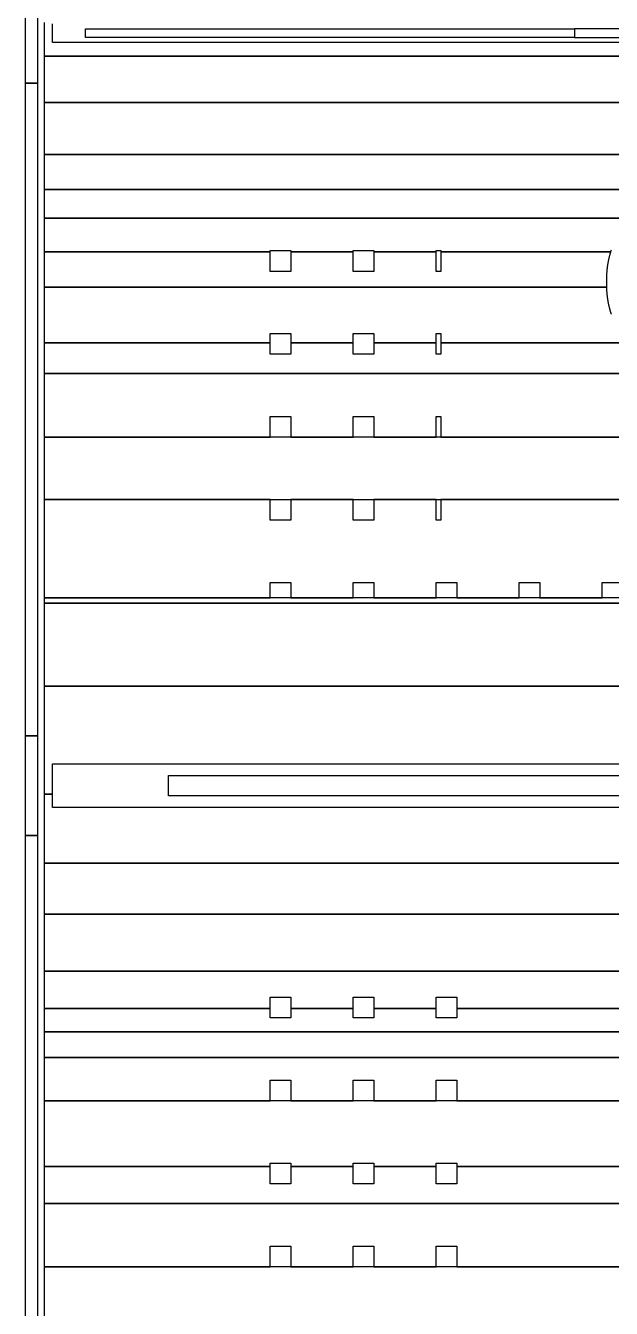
# Model space of a CAD drawing. Extents: x -3400 to 6900, y -3400 to 6900.
# Drawn here: x -2257 to -1551, y -612 to 934 of the extents above; entities that cross this region are included whole.
import ezdxf

# ---------------------------------------------------------------- set-up
doc = ezdxf.new("R2010")
doc.units = 0
doc.layers.add('XOR', color=1, linetype='CONTINUOUS')

# ---------------------------------------------------------------- blocks, each defined once
blk = doc.blocks.new('CHIP_XOR')
at = {"layer": '5'}
for points in [[(-641.459, 813.18), (-2324.91, 813.18), (-2324.91, 835.82)], [(-2334.91, 837.5), (-2334.91, 797.063), (-592.0105, 797.063)], [(-592.0105, 797.063), (-2334.91, 797.063), (-2334.91, 740.9405), (-558.358, 740.9405)], [(-558.358, 740.9405), (-2334.91, 740.9405), (-2334.91, 678.2805), (-568.4965, 678.2805)], [(-568.4965, 678.2805), (-2334.91, 678.2805), (-2334.91, 636.2675), (-632.8025, 636.2675)], [(-632.8025, 636.2675), (-2334.91, 636.2675), (-2334.91, 601.5685), (-1628.493, 601.5685)], [(-1628.493, 601.5685), (-2334.91, 601.5685), (-2334.91, 561.1435), (-2062.5, 561.1435), (-2062.5, 562.5), (-2037.5, 562.5), (-2037.5, 561.1435), (-1962.5, 561.1435), (-1962.5, 562.5), (-1937.5, 562.5), (-1937.5, 561.1435), (-1862.5, 561.1435), (-1862.5, 562.5), (-1856.7805, 562.5), (-1856.7805, 561.1435), (-1651.899, 561.1435), (-1651.805, 561.443), (-1651.6055, 562.066), (-1651.4025, 562.687), (-1651.1955, 563.3075)], [(-1651.1955, 485.6925), (-1651.4025, 486.313), (-1651.6055, 486.934), (-1651.805, 487.557), (-1652.0005, 488.181), (-1652.192, 488.806), (-1652.38, 489.432), (-1652.564, 490.0595), (-1652.744, 490.688), (-1652.9205, 491.3175), (-1653.093, 491.9485), (-1653.2615, 492.58), (-1653.4265, 493.213), (-1653.587, 493.8465), (-1653.744, 494.4815), (-1653.897, 495.117), (-1654.046, 495.7535), (-1654.1915, 496.391), (-1654.3325, 497.0295), (-1654.47, 497.6685), (-1654.6035, 498.309), (-1654.733, 498.9495), (-1654.8585, 499.5915), (-1654.98, 500.2335), (-1655.098, 500.877), (-1655.2115, 501.5205), (-1655.3215, 502.1655), (-1655.4275, 502.8105), (-1655.529, 503.4565), (-1655.627, 504.103), (-1655.721, 504.75), (-1655.811, 505.3975), (-1655.897, 506.0455), (-1655.979, 506.694), (-1656.057, 507.3435), (-1656.131, 507.993), (-1656.2015, 508.643), (-1656.2675, 509.2935), (-1656.3295, 509.9445), (-1656.3875, 510.5955), (-1656.4415, 511.2475), (-1656.492, 511.899), (-1656.538, 512.5515), (-1656.58, 513.204), (-1656.618, 513.8565), (-1656.652, 514.5095), (-1656.682, 515.1625), (-1656.7035, 515.6925), (-1656.7085, 515.816), (-1656.7305, 516.4695), (-1656.7485, 517.123), (-1656.7625, 517.7765), (-1656.7725, 518.4305), (-2334.91, 518.4305), (-2334.91, 451.1325), (-2062.5, 451.1325), (-2062.5, 462.5), (-2037.5, 462.5), (-2037.5, 451.1325), (-1962.5, 451.1325), (-1962.5, 462.5), (-1937.5, 462.5), (-1937.5, 451.1325), (-1862.5, 451.1325), (-1862.5, 462.5), (-1856.7805, 462.5), (-1856.7805, 451.1325), (-1631.757, 451.1325)], [(-1631.757, 451.1325), (-1856.7805, 451.1325), (-1856.7805, 437.5), (-1862.5, 437.5), (-1862.5, 451.1325), (-1937.5, 451.1325), (-1937.5, 437.5), (-1962.5, 437.5), (-1962.5, 451.1325), (-2037.5, 451.1325), (-2037.5, 437.5), (-2062.5, 437.5), (-2062.5, 451.1325), (-2334.91, 451.1325), (-2334.91, 414.4), (-1566.298, 414.4)], [(-1566.298, 414.4), (-2334.91, 414.4), (-2334.91, 337.5), (-2062.5, 337.5), (-2062.5, 362.5), (-2037.5, 362.5), (-2037.5, 337.5), (-1962.5, 337.5), (-1962.5, 362.5), (-1937.5, 362.5), (-1937.5, 337.5), (-1862.5, 337.5), (-1862.5, 362.5), (-1856.7805, 362.5), (-1856.7805, 337.5), (-562.5, 337.5)], [(-262.5, 337.5), (-337.5, 337.5), (-362.5, 337.5), (-437.5, 337.5), (-462.5, 337.5), (-537.5, 337.5), (-562.5, 337.5), (-1856.7805, 337.5), (-1862.5, 337.5), (-1937.5, 337.5), (-1962.5, 337.5), (-2037.5, 337.5), (-2062.5, 337.5), (-2334.91, 337.5), (-2334.91, 262.5), (2334.91, 262.5)], [(-562.5, 262.5), (-1856.7805, 262.5), (-1856.7805, 237.5), (-1862.5, 237.5), (-1862.5, 262.5), (-1937.5, 262.5), (-1937.5, 237.5), (-1962.5, 237.5), (-1962.5, 262.5), (-2037.5, 262.5), (-2037.5, 237.5), (-2062.5, 237.5), (-2062.5, 262.5), (-2334.91, 262.5), (-2334.91, 143.91), (-2062.5, 143.91), (-2062.5, 162.5), (-2037.5, 162.5), (-2037.5, 143.91), (-1962.5, 143.91), (-1962.5, 162.5), (-1937.5, 162.5), (-1937.5, 143.91), (-1862.5, 143.91), (-1862.5, 162.5), (-1837.5, 162.5), (-1837.5, 143.91), (-1762.5, 143.91), (-1762.5, 162.5), (-1737.5, 162.5), (-1737.5, 143.91), (-1662.5, 143.91), (-1662.5, 162.5), (-1637.5, 162.5)], [(-1637.5, 143.91), (-1662.5, 143.91), (-1737.5, 143.91), (-1762.5, 143.91), (-1837.5, 143.91), (-1862.5, 143.91), (-1937.5, 143.91), (-1962.5, 143.91), (-2037.5, 143.91), (-2062.5, 143.91), (-2334.91, 143.91), (-2334.91, 137.5), (-62.5, 137.5)], [(2334.91, 137.5), (-2334.91, 137.5), (-2334.91, 37.5), (-62.5, 37.5)], [(-62.5, 37.5), (-2334.91, 37.5), (-2334.91, -92.6675), (-2324.91, -92.6675), (-2324.91, -56.09), (-433.1625, -56.09)], [(-433.1625, -108.91), (-2324.91, -108.91), (-2324.91, -92.6675), (-2334.91, -92.6675), (-2334.91, -175.8345), (-334.0035, -175.8345)], [(-334.0035, -175.8345), (-2334.91, -175.8345), (-2334.91, -237.5), (-326.565, -237.5)], [(-326.565, -237.5), (-2334.91, -237.5), (-2334.91, -306.0335), (-358.839, -306.0335)], [(-358.839, -306.0335), (-2334.91, -306.0335), (-2334.91, -351.1225), (-2062.5, -351.1225), (-2062.5, -337.5), (-2037.5, -337.5), (-2037.5, -351.1225), (-1962.5, -351.1225), (-1962.5, -337.5), (-1937.5, -337.5), (-1937.5, -351.1225), (-1862.5, -351.1225), (-1862.5, -337.5), (-1837.5, -337.5), (-1837.5, -351.1225), (-1474.842, -351.1225)], [(-1474.842, -351.1225), (-1837.5, -351.1225), (-1837.5, -362.5), (-1862.5, -362.5), (-1862.5, -351.1225), (-1937.5, -351.1225), (-1937.5, -362.5), (-1962.5, -362.5), (-1962.5, -351.1225), (-2037.5, -351.1225), (-2037.5, -362.5), (-2062.5, -362.5), (-2062.5, -351.1225), (-2334.91, -351.1225), (-2334.91, -379.1515), (-1516.2925, -379.1515)], [(-1516.2925, -379.1515), (-2334.91, -379.1515), (-2334.91, -410.2095), (-1542.0485, -410.2095)], [(-1542.0485, -410.2095), (-2334.91, -410.2095), (-2334.91, -462.5), (-2062.5, -462.5), (-2062.5, -437.5), (-2037.5, -437.5), (-2037.5, -462.5), (-1962.5, -462.5), (-1962.5, -437.5), (-1937.5, -437.5), (-1937.5, -462.5), (-1862.5, -462.5), (-1862.5, -437.5), (-1837.5, -437.5), (-1837.5, -462.5), (-1563.418, -462.5)], [(-1563.418, -462.5), (-2334.91, -462.5), (-2334.91, -541.5405), (-2062.5, -541.5405), (-2062.5, -537.5), (-2037.5, -537.5), (-2037.5, -541.5405), (-1962.5, -541.5405), (-1962.5, -537.5), (-1937.5, -537.5), (-1937.5, -541.5405), (-1862.5, -541.5405), (-1862.5, -537.5), (-1837.5, -537.5), (-1837.5, -541.5405), (-1563.6195, -541.5405)], [(-1563.6195, -541.5405), (-1837.5, -541.5405), (-1837.5, -562.5), (-1862.5, -562.5), (-1862.5, -541.5405), (-1937.5, -541.5405), (-1937.5, -562.5), (-1962.5, -562.5), (-1962.5, -541.5405), (-2037.5, -541.5405), (-2037.5, -562.5), (-2062.5, -562.5), (-2062.5, -541.5405), (-2334.91, -541.5405), (-2334.91, -586.2035), (-1547.131, -586.2035)], [(-1547.131, -586.2035), (-2334.91, -586.2035), (-2334.91, -662.5), (-2062.5, -662.5), (-2062.5, -637.5), (-2037.5, -637.5), (-2037.5, -662.5), (-1962.5, -662.5), (-1962.5, -637.5), (-1937.5, -637.5), (-1937.5, -662.5), (-1862.5, -662.5), (-1862.5, -637.5), (-1837.5, -637.5), (-1837.5, -662.5), (-1451.988, -662.5)], [(-1451.988, -662.5), (-2334.91, -662.5), (-2334.91, -762.5)]]:
    blk.add_lwpolyline(points, dxfattribs=at)
for points in [[(-2342.91, 764.5), (-2357.09, 764.5), (-2357.09, 884.5), (-2342.91, 884.5)], [(-2284.91, 819.18), (-2284.91, 829.82), (-1695.8405, 829.82), (-1695.8405, 819.18)], [(-1617.4145, 829.82), (-1695.8405, 829.82), (-1695.8405, 819.18), (-1617.4145, 819.18)], [(-2342.91, -22.5), (-2357.09, -22.5), (-2357.09, 764.5), (-2342.91, 764.5)], [(-1937.5, 561.1435), (-1937.5, 537.5), (-1962.5, 537.5), (-1962.5, 561.1435), (-2037.5, 561.1435), (-2037.5, 537.5), (-2062.5, 537.5), (-2062.5, 561.1435), (-2334.91, 561.1435), (-2334.91, 518.4305), (-1656.7725, 518.4305), (-1656.7785, 519.0845), (-1656.7805, 519.738), (-1656.7805, 529.262), (-1656.7785, 529.9155), (-1656.7725, 530.5695), (-1656.7625, 531.2235), (-1656.7485, 531.877), (-1656.7305, 532.5305), (-1656.7085, 533.184), (-1656.682, 533.8375), (-1656.652, 534.4905), (-1656.618, 535.1435), (-1656.58, 535.796), (-1656.538, 536.4485), (-1656.492, 537.101), (-1656.4415, 537.7525), (-1656.3875, 538.4045), (-1656.3295, 539.0555), (-1656.2675, 539.7065), (-1656.2015, 540.357), (-1656.131, 541.007), (-1656.057, 541.6565), (-1655.979, 542.306), (-1655.897, 542.9545), (-1655.811, 543.6025), (-1655.721, 544.25), (-1655.627, 544.897), (-1655.529, 545.5435), (-1655.4275, 546.1895), (-1655.3215, 546.8345), (-1655.2115, 547.4795), (-1655.098, 548.123), (-1654.98, 548.7665), (-1654.8585, 549.4085), (-1654.733, 550.0505), (-1654.6035, 550.691), (-1654.47, 551.3315), (-1654.3325, 551.9705), (-1654.1915, 552.609), (-1654.046, 553.2465), (-1653.897, 553.883), (-1653.744, 554.5185), (-1653.587, 555.1535), (-1653.4265, 555.787), (-1653.2615, 556.42), (-1653.093, 557.0515), (-1652.9205, 557.6825), (-1652.744, 558.312), (-1652.564, 558.9405), (-1652.38, 559.568), (-1652.192, 560.194), (-1652.0005, 560.819), (-1651.899, 561.1435), (-1856.7805, 561.1435), (-1856.7805, 537.5), (-1862.5, 537.5), (-1862.5, 561.1435)], [(-2342.91, -142.5), (-2357.09, -142.5), (-2357.09, -22.5), (-2342.91, -22.5)], [(-2184.91, -94.91), (-2184.91, -70.09), (-1520.177, -70.09), (-1520.177, -94.91)], [(-2342.91, -1079.5), (-2357.09, -1079.5), (-2357.09, -142.5), (-2342.91, -142.5)]]:
    blk.add_lwpolyline(points, close=True, dxfattribs=at)

msp = doc.modelspace()

# ---------------------------------------------------------------- block references
at = {"layer": 'XOR'}
msp.add_blockref('CHIP_XOR', (100, 100), dxfattribs=at)

doc.saveas('drawing.dxf')
